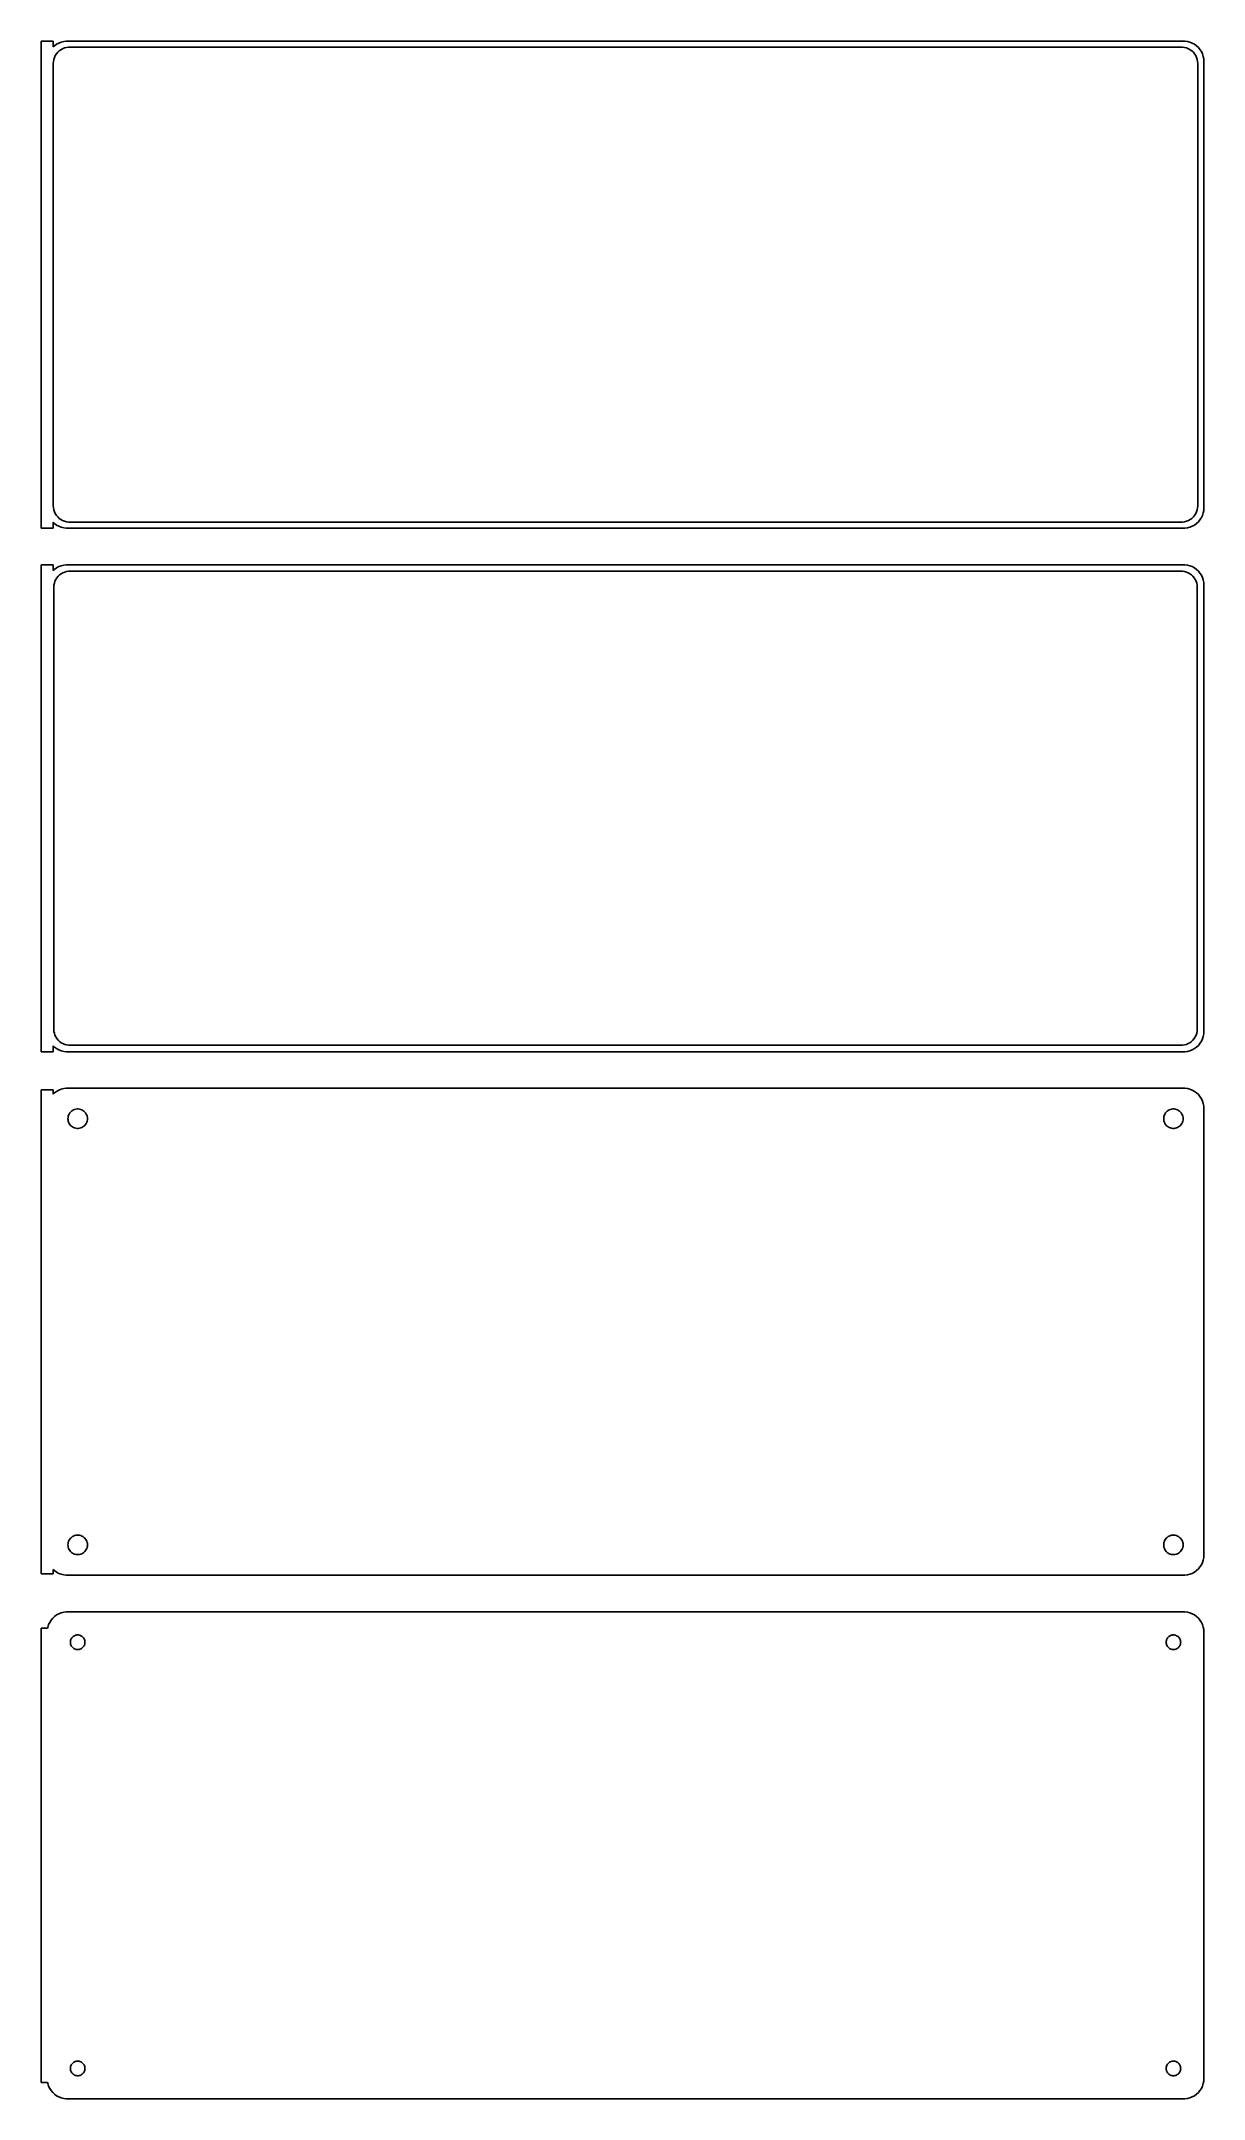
# Model space of a CAD drawing. Header units: metres. Extents: x -144 to 142, y 327 to 834.
import ezdxf

# ---------------------------------------------------------------- set-up
doc = ezdxf.new("R2010")
doc.units = ezdxf.units.M

msp = doc.modelspace()

# ---------------------------------------------------------------- linework, layer by layer
for p, q in [((-141, 833.99), (-144, 833.99)), ((-144, 833.99), (-144, 714.01)), ((-141, 832.559), (-141, 833.99)), ((-140.687, 832.853), (-141, 832.559)), ((-140.179, 833.222), (-140.687, 832.853)), ((-139.629, 833.524), (-140.179, 833.222)), ((-139.916, 831.238), (-139.55, 831.582)), ((-139.045, 833.755), (-139.629, 833.524)), ((-139.55, 831.582), (-139.143, 831.877)), ((-139.143, 831.877), (-138.703, 832.119)), ((-138.437, 833.911), (-139.045, 833.755)), ((-138.703, 832.119), (-138.236, 832.304)), ((-137.814, 833.99), (-138.437, 833.911)), ((-138.236, 832.304), (-137.75, 832.429)), ((137.814, 833.99), (-137.814, 833.99)), ((-137.75, 832.429), (-137.251, 832.492)), ((-137.251, 832.492), (137.251, 832.492)), ((137.251, 832.492), (137.75, 832.429)), ((137.75, 832.429), (138.236, 832.304)), ((138.437, 833.911), (137.814, 833.99)), ((138.236, 832.304), (138.703, 832.119)), ((139.045, 833.755), (138.437, 833.911)), ((138.703, 832.119), (139.143, 831.877)), ((139.629, 833.524), (139.045, 833.755)), ((139.143, 831.877), (139.55, 831.582)), ((139.55, 831.582), (139.916, 831.238)), ((140.179, 833.222), (139.629, 833.524)), ((140.687, 832.853), (140.179, 833.222)), ((141.145, 832.423), (140.687, 832.853)), ((141.545, 831.939), (141.145, 832.423)), ((141.882, 831.409), (141.545, 831.939)), ((-141, 828.5), (-140.968, 829.001)), ((-141, 719.5), (-141, 828.5)), ((-140.968, 829.001), (-140.874, 829.495)), ((-140.874, 829.495), (-140.719, 829.972)), ((-140.719, 829.972), (-140.505, 830.427)), ((-140.505, 830.427), (-140.236, 830.851)), ((-140.236, 830.851), (-139.916, 831.238)), ((139.916, 831.238), (140.236, 830.851)), ((140.236, 830.851), (140.505, 830.427)), ((140.505, 830.427), (140.719, 829.972)), ((140.719, 829.972), (140.874, 829.495)), ((140.874, 829.495), (140.968, 829.001)), ((140.968, 829.001), (141, 828.5)), ((141, 828.5), (141, 719.5)), ((142.149, 830.841), (141.882, 831.409)), ((142.343, 830.243), (142.149, 830.841)), ((142.461, 829.627), (142.343, 830.243)), ((142.5, 829), (142.461, 829.627)), ((142.5, 719), (142.5, 829)), ((-140.968, 718.999), (-141, 719.5)), ((-141, 715.441), (-140.687, 715.147)), ((-141, 714.01), (-141, 715.441)), ((-140.874, 718.505), (-140.968, 718.999)), ((-140.719, 718.028), (-140.874, 718.505)), ((-140.505, 717.573), (-140.719, 718.028)), ((-140.687, 715.147), (-140.179, 714.778)), ((-140.236, 717.149), (-140.505, 717.573)), ((-139.916, 716.762), (-140.236, 717.149)), ((-139.55, 716.418), (-139.916, 716.762)), ((-139.143, 716.123), (-139.55, 716.418)), ((-138.703, 715.881), (-139.143, 716.123)), ((-138.236, 715.696), (-138.703, 715.881)), ((-137.75, 715.571), (-138.236, 715.696)), ((-137.251, 715.508), (-137.75, 715.571)), ((137.251, 715.508), (-137.251, 715.508)), ((137.75, 715.571), (137.251, 715.508)), ((138.236, 715.696), (137.75, 715.571)), ((138.703, 715.881), (138.236, 715.696)), ((139.143, 716.123), (138.703, 715.881)), ((139.55, 716.418), (139.143, 716.123)), ((139.916, 716.762), (139.55, 716.418)), ((140.236, 717.149), (139.916, 716.762)), ((140.179, 714.778), (140.687, 715.147)), ((140.505, 717.573), (140.236, 717.149)), ((140.719, 718.028), (140.505, 717.573)), ((140.687, 715.147), (141.145, 715.577)), ((140.874, 718.505), (140.719, 718.028)), ((140.968, 718.999), (140.874, 718.505)), ((141, 719.5), (140.968, 718.999)), ((141.145, 715.577), (141.545, 716.061)), ((141.545, 716.061), (141.882, 716.591)), ((141.882, 716.591), (142.149, 717.159)), ((142.149, 717.159), (142.343, 717.757)), ((142.343, 717.757), (142.461, 718.373)), ((142.461, 718.373), (142.5, 719)), ((-144, 714.01), (-141, 714.01)), ((-140.179, 714.778), (-139.629, 714.476)), ((-139.629, 714.476), (-139.045, 714.245)), ((-139.045, 714.245), (-138.437, 714.089)), ((-138.437, 714.089), (-137.814, 714.01)), ((-137.814, 714.01), (137.814, 714.01)), ((137.814, 714.01), (138.437, 714.089)), ((138.437, 714.089), (139.045, 714.245)), ((139.045, 714.245), (139.629, 714.476)), ((139.629, 714.476), (140.179, 714.778)), ((-141, 704.99), (-144, 704.99)), ((-144, 704.99), (-144, 585.01)), ((-141, 703.559), (-141, 704.99)), ((-139.045, 704.755), (-139.629, 704.524)), ((-138.437, 704.911), (-139.045, 704.755)), ((-137.814, 704.99), (-138.437, 704.911)), ((137.814, 704.99), (-137.814, 704.99)), ((138.437, 704.911), (137.814, 704.99)), ((139.045, 704.755), (138.437, 704.911)), ((139.629, 704.524), (139.045, 704.755)), ((-140.687, 703.853), (-141, 703.559)), ((-140.873, 699.5), (-140.842, 699.985)), ((-140.842, 699.985), (-140.751, 700.463)), ((-140.751, 700.463), (-140.601, 700.926)), ((-140.179, 704.222), (-140.687, 703.853)), ((-140.601, 700.926), (-140.394, 701.366)), ((-140.394, 701.366), (-140.133, 701.776)), ((-139.629, 704.524), (-140.179, 704.222)), ((-140.133, 701.776), (-139.823, 702.151)), ((-139.823, 702.151), (-139.469, 702.484)), ((-139.469, 702.484), (-139.075, 702.77)), ((-139.075, 702.77), (-138.649, 703.004)), ((-138.649, 703.004), (-138.197, 703.183)), ((-138.197, 703.183), (-137.726, 703.304)), ((-137.726, 703.304), (-137.243, 703.365)), ((-137.243, 703.365), (137.243, 703.365)), ((137.243, 703.365), (137.726, 703.304)), ((137.726, 703.304), (138.197, 703.183)), ((138.197, 703.183), (138.649, 703.004)), ((138.649, 703.004), (139.075, 702.77)), ((139.075, 702.77), (139.469, 702.484)), ((139.469, 702.484), (139.823, 702.151)), ((140.179, 704.222), (139.629, 704.524)), ((139.823, 702.151), (140.133, 701.776)), ((140.133, 701.776), (140.394, 701.366)), ((140.687, 703.853), (140.179, 704.222)), ((140.394, 701.366), (140.601, 700.926)), ((140.601, 700.926), (140.751, 700.463)), ((141.145, 703.423), (140.687, 703.853)), ((140.751, 700.463), (140.842, 699.985)), ((140.842, 699.985), (140.873, 699.5)), ((141.545, 702.939), (141.145, 703.423)), ((141.882, 702.409), (141.545, 702.939)), ((142.149, 701.841), (141.882, 702.409)), ((142.343, 701.243), (142.149, 701.841)), ((142.461, 700.627), (142.343, 701.243)), ((142.5, 700), (142.461, 700.627)), ((142.5, 590), (142.5, 700)), ((-140.873, 590.5), (-140.873, 699.5)), ((140.873, 699.5), (140.873, 590.5)), ((-140.842, 590.015), (-140.873, 590.5)), ((-140.751, 589.537), (-140.842, 590.015)), ((-140.601, 589.074), (-140.751, 589.537)), ((-140.394, 588.634), (-140.601, 589.074)), ((-140.133, 588.224), (-140.394, 588.634)), ((-139.823, 587.849), (-140.133, 588.224)), ((140.133, 588.224), (139.823, 587.849)), ((140.394, 588.634), (140.133, 588.224)), ((140.601, 589.074), (140.394, 588.634)), ((140.751, 589.537), (140.601, 589.074)), ((140.842, 590.015), (140.751, 589.537)), ((140.873, 590.5), (140.842, 590.015)), ((141.882, 587.591), (142.149, 588.159)), ((142.149, 588.159), (142.343, 588.757)), ((142.343, 588.757), (142.461, 589.373)), ((142.461, 589.373), (142.5, 590)), ((-144, 585.01), (-141, 585.01)), ((-141, 586.441), (-140.687, 586.147)), ((-141, 585.01), (-141, 586.441)), ((-140.687, 586.147), (-140.179, 585.778)), ((-140.179, 585.778), (-139.629, 585.476)), ((-139.469, 587.516), (-139.823, 587.849)), ((-139.629, 585.476), (-139.045, 585.245)), ((-139.075, 587.23), (-139.469, 587.516)), ((-138.649, 586.996), (-139.075, 587.23)), ((-139.045, 585.245), (-138.437, 585.089)), ((-138.197, 586.817), (-138.649, 586.996)), ((-138.437, 585.089), (-137.814, 585.01)), ((-137.726, 586.696), (-138.197, 586.817)), ((-137.814, 585.01), (137.814, 585.01)), ((-137.243, 586.635), (-137.726, 586.696)), ((137.243, 586.635), (-137.243, 586.635)), ((137.726, 586.696), (137.243, 586.635)), ((138.197, 586.817), (137.726, 586.696)), ((137.814, 585.01), (138.437, 585.089)), ((138.649, 586.996), (138.197, 586.817)), ((138.437, 585.089), (139.045, 585.245)), ((139.075, 587.23), (138.649, 586.996)), ((139.045, 585.245), (139.629, 585.476)), ((139.469, 587.516), (139.075, 587.23)), ((139.823, 587.849), (139.469, 587.516)), ((139.629, 585.476), (140.179, 585.778)), ((140.179, 585.778), (140.687, 586.147)), ((140.687, 586.147), (141.145, 586.577)), ((141.145, 586.577), (141.545, 587.061)), ((141.545, 587.061), (141.882, 587.591)), ((-141, 575.615), (-144, 575.615)), ((-144, 575.615), (-144, 456.385)), ((-141, 574.559), (-141, 575.615)), ((-140.687, 574.853), (-141, 574.559)), ((-140.179, 575.222), (-140.687, 574.853)), ((-139.629, 575.524), (-140.179, 575.222)), ((-139.045, 575.755), (-139.629, 575.524)), ((-138.437, 575.911), (-139.045, 575.755)), ((-137.814, 575.99), (-138.437, 575.911)), ((137.814, 575.99), (-137.814, 575.99)), ((138.437, 575.911), (137.814, 575.99)), ((139.045, 575.755), (138.437, 575.911)), ((139.629, 575.524), (139.045, 575.755)), ((140.179, 575.222), (139.629, 575.524)), ((140.687, 574.853), (140.179, 575.222)), ((141.145, 574.423), (140.687, 574.853)), ((141.545, 573.939), (141.145, 574.423)), ((141.882, 573.409), (141.545, 573.939)), ((142.149, 572.841), (141.882, 573.409)), ((-137.4, 568.5), (-137.381, 568.801)), ((-137.381, 568.199), (-137.4, 568.5)), ((-137.381, 568.801), (-137.325, 569.097)), ((-137.325, 567.903), (-137.381, 568.199)), ((-137.325, 569.097), (-137.231, 569.383)), ((-137.231, 567.617), (-137.325, 567.903)), ((-137.231, 569.383), (-137.103, 569.656)), ((-137.103, 569.656), (-136.942, 569.911)), ((-136.942, 569.911), (-136.75, 570.143)), ((-136.75, 570.143), (-136.53, 570.349)), ((-136.53, 570.349), (-136.286, 570.526)), ((-136.286, 570.526), (-136.022, 570.672)), ((-136.022, 570.672), (-135.742, 570.783)), ((-135.742, 570.783), (-135.45, 570.857)), ((-135.45, 570.857), (-135.151, 570.895)), ((-135.151, 570.895), (-134.849, 570.895)), ((-134.849, 570.895), (-134.55, 570.857)), ((-134.55, 570.857), (-134.258, 570.783)), ((-134.258, 570.783), (-133.978, 570.672)), ((-133.978, 570.672), (-133.714, 570.526)), ((-133.714, 570.526), (-133.47, 570.349)), ((-133.47, 570.349), (-133.25, 570.143)), ((-133.25, 570.143), (-133.058, 569.911)), ((-133.058, 569.911), (-132.897, 569.656)), ((-132.897, 569.656), (-132.769, 569.383)), ((-132.769, 569.383), (-132.675, 569.097)), ((-132.675, 567.903), (-132.769, 567.617)), ((-132.675, 569.097), (-132.619, 568.801)), ((-132.619, 568.199), (-132.675, 567.903)), ((-132.619, 568.801), (-132.6, 568.5)), ((-132.6, 568.5), (-132.619, 568.199)), ((132.6, 568.5), (132.619, 568.801)), ((132.619, 568.199), (132.6, 568.5)), ((132.619, 568.801), (132.675, 569.097)), ((132.675, 567.903), (132.619, 568.199)), ((132.675, 569.097), (132.769, 569.383)), ((132.769, 567.617), (132.675, 567.903)), ((132.769, 569.383), (132.897, 569.656)), ((132.897, 569.656), (133.058, 569.911)), ((133.058, 569.911), (133.25, 570.143)), ((133.25, 570.143), (133.47, 570.349)), ((133.47, 570.349), (133.714, 570.526)), ((133.714, 570.526), (133.978, 570.672)), ((133.978, 570.672), (134.258, 570.783)), ((134.258, 570.783), (134.55, 570.857)), ((134.55, 570.857), (134.849, 570.895)), ((134.849, 570.895), (135.151, 570.895)), ((135.151, 570.895), (135.45, 570.857)), ((135.45, 570.857), (135.742, 570.783)), ((135.742, 570.783), (136.022, 570.672)), ((136.022, 570.672), (136.286, 570.526)), ((136.286, 570.526), (136.53, 570.349)), ((136.53, 570.349), (136.75, 570.143)), ((136.75, 570.143), (136.942, 569.911)), ((136.942, 569.911), (137.103, 569.656)), ((137.103, 569.656), (137.231, 569.383)), ((137.231, 569.383), (137.325, 569.097)), ((137.325, 567.903), (137.231, 567.617)), ((137.325, 569.097), (137.381, 568.801)), ((137.381, 568.199), (137.325, 567.903)), ((137.381, 568.801), (137.4, 568.5)), ((137.4, 568.5), (137.381, 568.199)), ((142.343, 572.243), (142.149, 572.841)), ((142.461, 571.627), (142.343, 572.243)), ((142.5, 571), (142.461, 571.627)), ((142.5, 461), (142.5, 571)), ((-137.103, 567.344), (-137.231, 567.617)), ((-136.942, 567.089), (-137.103, 567.344)), ((-136.75, 566.857), (-136.942, 567.089)), ((-136.53, 566.651), (-136.75, 566.857)), ((-136.286, 566.474), (-136.53, 566.651)), ((-136.022, 566.328), (-136.286, 566.474)), ((-135.742, 566.217), (-136.022, 566.328)), ((-135.45, 566.143), (-135.742, 566.217)), ((-135.151, 566.105), (-135.45, 566.143)), ((-134.849, 566.105), (-135.151, 566.105)), ((-134.55, 566.143), (-134.849, 566.105)), ((-134.258, 566.217), (-134.55, 566.143)), ((-133.978, 566.328), (-134.258, 566.217)), ((-133.714, 566.474), (-133.978, 566.328)), ((-133.47, 566.651), (-133.714, 566.474)), ((-133.25, 566.857), (-133.47, 566.651)), ((-133.058, 567.089), (-133.25, 566.857)), ((-132.897, 567.344), (-133.058, 567.089)), ((-132.769, 567.617), (-132.897, 567.344)), ((132.897, 567.344), (132.769, 567.617)), ((133.058, 567.089), (132.897, 567.344)), ((133.25, 566.857), (133.058, 567.089)), ((133.47, 566.651), (133.25, 566.857)), ((133.714, 566.474), (133.47, 566.651)), ((133.978, 566.328), (133.714, 566.474)), ((134.258, 566.217), (133.978, 566.328)), ((134.55, 566.143), (134.258, 566.217)), ((134.849, 566.105), (134.55, 566.143)), ((135.151, 566.105), (134.849, 566.105)), ((135.45, 566.143), (135.151, 566.105)), ((135.742, 566.217), (135.45, 566.143)), ((136.022, 566.328), (135.742, 566.217)), ((136.286, 566.474), (136.022, 566.328)), ((136.53, 566.651), (136.286, 566.474)), ((136.75, 566.857), (136.53, 566.651)), ((136.942, 567.089), (136.75, 566.857)), ((137.103, 567.344), (136.942, 567.089)), ((137.231, 567.617), (137.103, 567.344)), ((-137.4, 463.5), (-137.381, 463.801)), ((-137.381, 463.199), (-137.4, 463.5)), ((-137.381, 463.801), (-137.325, 464.097)), ((-137.325, 462.903), (-137.381, 463.199)), ((-137.325, 464.097), (-137.231, 464.383)), ((-137.231, 462.617), (-137.325, 462.903)), ((-137.231, 464.383), (-137.103, 464.656)), ((-137.103, 462.344), (-137.231, 462.617)), ((-137.103, 464.656), (-136.942, 464.911)), ((-136.942, 462.089), (-137.103, 462.344)), ((-136.942, 464.911), (-136.75, 465.143)), ((-136.75, 461.857), (-136.942, 462.089)), ((-136.75, 465.143), (-136.53, 465.349)), ((-136.53, 461.651), (-136.75, 461.857)), ((-136.53, 465.349), (-136.286, 465.526)), ((-136.286, 461.474), (-136.53, 461.651)), ((-136.286, 465.526), (-136.022, 465.672)), ((-136.022, 461.328), (-136.286, 461.474)), ((-136.022, 465.672), (-135.742, 465.783)), ((-135.742, 465.783), (-135.45, 465.857)), ((-135.45, 465.857), (-135.151, 465.895)), ((-135.151, 465.895), (-134.849, 465.895)), ((-134.849, 465.895), (-134.55, 465.857)), ((-134.55, 465.857), (-134.258, 465.783)), ((-134.258, 465.783), (-133.978, 465.672)), ((-133.978, 465.672), (-133.714, 465.526)), ((-133.714, 461.474), (-133.978, 461.328)), ((-133.714, 465.526), (-133.47, 465.349)), ((-133.47, 461.651), (-133.714, 461.474)), ((-133.47, 465.349), (-133.25, 465.143)), ((-133.25, 461.857), (-133.47, 461.651)), ((-133.25, 465.143), (-133.058, 464.911)), ((-133.058, 462.089), (-133.25, 461.857)), ((-133.058, 464.911), (-132.897, 464.656)), ((-132.897, 462.344), (-133.058, 462.089)), ((-132.897, 464.656), (-132.769, 464.383)), ((-132.769, 462.617), (-132.897, 462.344)), ((-132.769, 464.383), (-132.675, 464.097)), ((-132.675, 462.903), (-132.769, 462.617)), ((-132.675, 464.097), (-132.619, 463.801)), ((-132.619, 463.199), (-132.675, 462.903)), ((-132.619, 463.801), (-132.6, 463.5)), ((-132.6, 463.5), (-132.619, 463.199)), ((132.6, 463.5), (132.619, 463.801)), ((132.619, 463.199), (132.6, 463.5)), ((132.619, 463.801), (132.675, 464.097)), ((132.675, 462.903), (132.619, 463.199)), ((132.675, 464.097), (132.769, 464.383)), ((132.769, 462.617), (132.675, 462.903)), ((132.769, 464.383), (132.897, 464.656)), ((132.897, 462.344), (132.769, 462.617)), ((132.897, 464.656), (133.058, 464.911)), ((133.058, 462.089), (132.897, 462.344)), ((133.058, 464.911), (133.25, 465.143)), ((133.25, 461.857), (133.058, 462.089)), ((133.25, 465.143), (133.47, 465.349)), ((133.47, 461.651), (133.25, 461.857)), ((133.47, 465.349), (133.714, 465.526)), ((133.714, 461.474), (133.47, 461.651)), ((133.714, 465.526), (133.978, 465.672)), ((133.978, 461.328), (133.714, 461.474)), ((133.978, 465.672), (134.258, 465.783)), ((134.258, 465.783), (134.55, 465.857)), ((134.55, 465.857), (134.849, 465.895)), ((134.849, 465.895), (135.151, 465.895)), ((135.151, 465.895), (135.45, 465.857)), ((135.45, 465.857), (135.742, 465.783)), ((135.742, 465.783), (136.022, 465.672)), ((136.022, 465.672), (136.286, 465.526)), ((136.286, 461.474), (136.022, 461.328)), ((136.286, 465.526), (136.53, 465.349)), ((136.53, 461.651), (136.286, 461.474)), ((136.53, 465.349), (136.75, 465.143)), ((136.75, 461.857), (136.53, 461.651)), ((136.75, 465.143), (136.942, 464.911)), ((136.942, 462.089), (136.75, 461.857)), ((136.942, 464.911), (137.103, 464.656)), ((137.103, 462.344), (136.942, 462.089)), ((137.103, 464.656), (137.231, 464.383)), ((137.231, 462.617), (137.103, 462.344)), ((137.231, 464.383), (137.325, 464.097)), ((137.325, 462.903), (137.231, 462.617)), ((137.325, 464.097), (137.381, 463.801)), ((137.381, 463.199), (137.325, 462.903)), ((137.381, 463.801), (137.4, 463.5)), ((137.4, 463.5), (137.381, 463.199)), ((-144, 456.385), (-141, 456.385)), ((-141, 456.385), (-141, 457.441)), ((-141, 457.441), (-140.687, 457.147)), ((-140.687, 457.147), (-140.179, 456.778)), ((-140.179, 456.778), (-139.629, 456.476)), ((-139.629, 456.476), (-139.045, 456.245)), ((-135.742, 461.217), (-136.022, 461.328)), ((-135.45, 461.143), (-135.742, 461.217)), ((-135.151, 461.105), (-135.45, 461.143)), ((-134.849, 461.105), (-135.151, 461.105)), ((-134.55, 461.143), (-134.849, 461.105)), ((-134.258, 461.217), (-134.55, 461.143)), ((-133.978, 461.328), (-134.258, 461.217)), ((134.258, 461.217), (133.978, 461.328)), ((134.55, 461.143), (134.258, 461.217)), ((134.849, 461.105), (134.55, 461.143)), ((135.151, 461.105), (134.849, 461.105)), ((135.45, 461.143), (135.151, 461.105)), ((135.742, 461.217), (135.45, 461.143)), ((136.022, 461.328), (135.742, 461.217)), ((139.045, 456.245), (139.629, 456.476)), ((139.629, 456.476), (140.179, 456.778)), ((140.179, 456.778), (140.687, 457.147)), ((140.687, 457.147), (141.145, 457.577)), ((141.145, 457.577), (141.545, 458.061)), ((141.545, 458.061), (141.882, 458.591)), ((141.882, 458.591), (142.149, 459.159)), ((142.149, 459.159), (142.343, 459.757)), ((142.343, 459.757), (142.461, 460.373)), ((142.461, 460.373), (142.5, 461)), ((-139.045, 456.245), (-138.437, 456.089)), ((-138.437, 456.089), (-137.814, 456.01)), ((-137.814, 456.01), (137.814, 456.01)), ((137.814, 456.01), (138.437, 456.089)), ((138.437, 456.089), (139.045, 456.245)), ((-140.179, 446.222), (-140.687, 445.853)), ((-139.629, 446.524), (-140.179, 446.222)), ((-139.045, 446.755), (-139.629, 446.524)), ((-138.437, 446.911), (-139.045, 446.755)), ((-137.814, 446.99), (-138.437, 446.911)), ((137.814, 446.99), (-137.814, 446.99)), ((138.437, 446.911), (137.814, 446.99)), ((139.045, 446.755), (138.437, 446.911)), ((139.629, 446.524), (139.045, 446.755)), ((140.179, 446.222), (139.629, 446.524)), ((140.687, 445.853), (140.179, 446.222)), ((-142.4, 442.944), (-144, 442.944)), ((-144, 442.944), (-144, 331.056)), ((-142.343, 443.243), (-142.4, 442.944)), ((-142.149, 443.841), (-142.343, 443.243)), ((-141.882, 444.409), (-142.149, 443.841)), ((-141.545, 444.939), (-141.882, 444.409)), ((-141.145, 445.423), (-141.545, 444.939)), ((-140.687, 445.853), (-141.145, 445.423)), ((-135.964, 441.02), (-135.766, 441.129)), ((-135.766, 441.129), (-135.556, 441.212)), ((-135.556, 441.212), (-135.337, 441.268)), ((-135.337, 441.268), (-135.113, 441.296)), ((-135.113, 441.296), (-134.887, 441.296)), ((-134.887, 441.296), (-134.663, 441.268)), ((-134.663, 441.268), (-134.444, 441.212)), ((-134.444, 441.212), (-134.234, 441.129)), ((-134.234, 441.129), (-134.036, 441.02)), ((134.036, 441.02), (134.234, 441.129)), ((134.234, 441.129), (134.444, 441.212)), ((134.444, 441.212), (134.663, 441.268)), ((134.663, 441.268), (134.887, 441.296)), ((134.887, 441.296), (135.113, 441.296)), ((135.113, 441.296), (135.337, 441.268)), ((135.337, 441.268), (135.556, 441.212)), ((135.556, 441.212), (135.766, 441.129)), ((135.766, 441.129), (135.964, 441.02)), ((141.145, 445.423), (140.687, 445.853)), ((141.545, 444.939), (141.145, 445.423)), ((141.882, 444.409), (141.545, 444.939)), ((142.149, 443.841), (141.882, 444.409)), ((142.343, 443.243), (142.149, 443.841)), ((142.461, 442.627), (142.343, 443.243)), ((142.5, 442), (142.461, 442.627)), ((142.5, 332), (142.5, 442)), ((-136.8, 439.5), (-136.786, 439.726)), ((-136.786, 439.274), (-136.8, 439.5)), ((-136.786, 439.726), (-136.743, 439.948)), ((-136.743, 439.052), (-136.786, 439.274)), ((-136.743, 439.948), (-136.674, 440.163)), ((-136.674, 438.837), (-136.743, 439.052)), ((-136.674, 440.163), (-136.577, 440.367)), ((-136.577, 438.633), (-136.674, 438.837)), ((-136.577, 440.367), (-136.456, 440.558)), ((-136.456, 438.442), (-136.577, 438.633)), ((-136.456, 440.558), (-136.312, 440.732)), ((-136.312, 438.268), (-136.456, 438.442)), ((-136.312, 440.732), (-136.147, 440.887)), ((-136.147, 438.113), (-136.312, 438.268)), ((-136.147, 440.887), (-135.964, 441.02)), ((-135.964, 437.98), (-136.147, 438.113)), ((-135.766, 437.871), (-135.964, 437.98)), ((-135.556, 437.788), (-135.766, 437.871)), ((-135.337, 437.732), (-135.556, 437.788)), ((-135.113, 437.704), (-135.337, 437.732)), ((-134.887, 437.704), (-135.113, 437.704)), ((-134.663, 437.732), (-134.887, 437.704)), ((-134.444, 437.788), (-134.663, 437.732)), ((-134.234, 437.871), (-134.444, 437.788)), ((-134.036, 437.98), (-134.234, 437.871)), ((-134.036, 441.02), (-133.853, 440.887)), ((-133.853, 438.113), (-134.036, 437.98)), ((-133.853, 440.887), (-133.688, 440.732)), ((-133.688, 438.268), (-133.853, 438.113)), ((-133.688, 440.732), (-133.544, 440.558)), ((-133.544, 438.442), (-133.688, 438.268)), ((-133.544, 440.558), (-133.423, 440.367)), ((-133.423, 438.633), (-133.544, 438.442)), ((-133.423, 440.367), (-133.326, 440.163)), ((-133.326, 438.837), (-133.423, 438.633)), ((-133.326, 440.163), (-133.257, 439.948)), ((-133.257, 439.052), (-133.326, 438.837)), ((-133.257, 439.948), (-133.214, 439.726)), ((-133.214, 439.274), (-133.257, 439.052)), ((-133.214, 439.726), (-133.2, 439.5)), ((-133.2, 439.5), (-133.214, 439.274)), ((133.2, 439.5), (133.214, 439.726)), ((133.214, 439.274), (133.2, 439.5)), ((133.214, 439.726), (133.257, 439.948)), ((133.257, 439.052), (133.214, 439.274)), ((133.257, 439.948), (133.326, 440.163)), ((133.326, 438.837), (133.257, 439.052)), ((133.326, 440.163), (133.423, 440.367)), ((133.423, 438.633), (133.326, 438.837)), ((133.423, 440.367), (133.544, 440.558)), ((133.544, 438.442), (133.423, 438.633)), ((133.544, 440.558), (133.688, 440.732)), ((133.688, 438.268), (133.544, 438.442)), ((133.688, 440.732), (133.853, 440.887)), ((133.853, 438.113), (133.688, 438.268)), ((133.853, 440.887), (134.036, 441.02)), ((134.036, 437.98), (133.853, 438.113)), ((134.234, 437.871), (134.036, 437.98)), ((134.444, 437.788), (134.234, 437.871)), ((134.663, 437.732), (134.444, 437.788)), ((134.887, 437.704), (134.663, 437.732)), ((135.113, 437.704), (134.887, 437.704)), ((135.337, 437.732), (135.113, 437.704)), ((135.556, 437.788), (135.337, 437.732)), ((135.766, 437.871), (135.556, 437.788)), ((135.964, 437.98), (135.766, 437.871)), ((135.964, 441.02), (136.147, 440.887)), ((136.147, 438.113), (135.964, 437.98)), ((136.147, 440.887), (136.312, 440.732)), ((136.312, 438.268), (136.147, 438.113)), ((136.312, 440.732), (136.456, 440.558)), ((136.456, 438.442), (136.312, 438.268)), ((136.456, 440.558), (136.577, 440.367)), ((136.577, 438.633), (136.456, 438.442)), ((136.577, 440.367), (136.674, 440.163)), ((136.674, 438.837), (136.577, 438.633)), ((136.674, 440.163), (136.743, 439.948)), ((136.743, 439.052), (136.674, 438.837)), ((136.743, 439.948), (136.786, 439.726)), ((136.786, 439.274), (136.743, 439.052)), ((136.786, 439.726), (136.8, 439.5)), ((136.8, 439.5), (136.786, 439.274)), ((-136.8, 334.5), (-136.786, 334.726)), ((-136.786, 334.726), (-136.743, 334.948)), ((-136.743, 334.948), (-136.674, 335.163)), ((-136.674, 335.163), (-136.577, 335.367)), ((-136.577, 335.367), (-136.456, 335.558)), ((-136.456, 335.558), (-136.312, 335.732)), ((-136.312, 335.732), (-136.147, 335.887)), ((-136.147, 335.887), (-135.964, 336.02)), ((-135.964, 336.02), (-135.766, 336.129)), ((-135.766, 336.129), (-135.556, 336.212)), ((-135.556, 336.212), (-135.337, 336.268)), ((-135.337, 336.268), (-135.113, 336.296)), ((-135.113, 336.296), (-134.887, 336.296)), ((-134.887, 336.296), (-134.663, 336.268)), ((-134.663, 336.268), (-134.444, 336.212)), ((-134.444, 336.212), (-134.234, 336.129)), ((-134.234, 336.129), (-134.036, 336.02)), ((-134.036, 336.02), (-133.853, 335.887)), ((-133.853, 335.887), (-133.688, 335.732)), ((-133.688, 335.732), (-133.544, 335.558)), ((-133.544, 335.558), (-133.423, 335.367)), ((-133.423, 335.367), (-133.326, 335.163)), ((-133.326, 335.163), (-133.257, 334.948)), ((-133.257, 334.948), (-133.214, 334.726)), ((-133.214, 334.726), (-133.2, 334.5)), ((133.2, 334.5), (133.214, 334.726)), ((133.214, 334.726), (133.257, 334.948)), ((133.257, 334.948), (133.326, 335.163)), ((133.326, 335.163), (133.423, 335.367)), ((133.423, 335.367), (133.544, 335.558)), ((133.544, 335.558), (133.688, 335.732)), ((133.688, 335.732), (133.853, 335.887)), ((133.853, 335.887), (134.036, 336.02)), ((134.036, 336.02), (134.234, 336.129)), ((134.234, 336.129), (134.444, 336.212)), ((134.444, 336.212), (134.663, 336.268)), ((134.663, 336.268), (134.887, 336.296)), ((134.887, 336.296), (135.113, 336.296)), ((135.113, 336.296), (135.337, 336.268)), ((135.337, 336.268), (135.556, 336.212)), ((135.556, 336.212), (135.766, 336.129)), ((135.766, 336.129), (135.964, 336.02)), ((135.964, 336.02), (136.147, 335.887)), ((136.147, 335.887), (136.312, 335.732)), ((136.312, 335.732), (136.456, 335.558)), ((136.456, 335.558), (136.577, 335.367)), ((136.577, 335.367), (136.674, 335.163)), ((136.674, 335.163), (136.743, 334.948)), ((136.743, 334.948), (136.786, 334.726)), ((136.786, 334.726), (136.8, 334.5)), ((-144, 331.056), (-142.4, 331.056)), ((-142.4, 331.056), (-142.343, 330.757)), ((-142.343, 330.757), (-142.149, 330.159)), ((-142.149, 330.159), (-141.882, 329.591)), ((-141.882, 329.591), (-141.545, 329.061)), ((-136.786, 334.274), (-136.8, 334.5)), ((-136.743, 334.052), (-136.786, 334.274)), ((-136.674, 333.837), (-136.743, 334.052)), ((-136.577, 333.633), (-136.674, 333.837)), ((-136.456, 333.442), (-136.577, 333.633)), ((-136.312, 333.268), (-136.456, 333.442)), ((-136.147, 333.113), (-136.312, 333.268)), ((-135.964, 332.98), (-136.147, 333.113)), ((-135.766, 332.871), (-135.964, 332.98)), ((-135.556, 332.788), (-135.766, 332.871)), ((-135.337, 332.732), (-135.556, 332.788)), ((-135.113, 332.704), (-135.337, 332.732)), ((-134.887, 332.704), (-135.113, 332.704)), ((-134.663, 332.732), (-134.887, 332.704)), ((-134.444, 332.788), (-134.663, 332.732)), ((-134.234, 332.871), (-134.444, 332.788)), ((-134.036, 332.98), (-134.234, 332.871)), ((-133.853, 333.113), (-134.036, 332.98)), ((-133.688, 333.268), (-133.853, 333.113)), ((-133.544, 333.442), (-133.688, 333.268)), ((-133.423, 333.633), (-133.544, 333.442)), ((-133.326, 333.837), (-133.423, 333.633)), ((-133.257, 334.052), (-133.326, 333.837)), ((-133.214, 334.274), (-133.257, 334.052)), ((-133.2, 334.5), (-133.214, 334.274)), ((133.214, 334.274), (133.2, 334.5)), ((133.257, 334.052), (133.214, 334.274)), ((133.326, 333.837), (133.257, 334.052)), ((133.423, 333.633), (133.326, 333.837)), ((133.544, 333.442), (133.423, 333.633)), ((133.688, 333.268), (133.544, 333.442)), ((133.853, 333.113), (133.688, 333.268)), ((134.036, 332.98), (133.853, 333.113)), ((134.234, 332.871), (134.036, 332.98)), ((134.444, 332.788), (134.234, 332.871)), ((134.663, 332.732), (134.444, 332.788)), ((134.887, 332.704), (134.663, 332.732)), ((135.113, 332.704), (134.887, 332.704)), ((135.337, 332.732), (135.113, 332.704)), ((135.556, 332.788), (135.337, 332.732)), ((135.766, 332.871), (135.556, 332.788)), ((135.964, 332.98), (135.766, 332.871)), ((136.147, 333.113), (135.964, 332.98)), ((136.312, 333.268), (136.147, 333.113)), ((136.456, 333.442), (136.312, 333.268)), ((136.577, 333.633), (136.456, 333.442)), ((136.674, 333.837), (136.577, 333.633)), ((136.743, 334.052), (136.674, 333.837)), ((136.786, 334.274), (136.743, 334.052)), ((136.8, 334.5), (136.786, 334.274)), ((141.545, 329.061), (141.882, 329.591)), ((141.882, 329.591), (142.149, 330.159)), ((142.149, 330.159), (142.343, 330.757)), ((142.343, 330.757), (142.461, 331.373)), ((142.461, 331.373), (142.5, 332)), ((-141.545, 329.061), (-141.145, 328.577)), ((-141.145, 328.577), (-140.687, 328.147)), ((-140.687, 328.147), (-140.179, 327.778)), ((-140.179, 327.778), (-139.629, 327.476)), ((-139.629, 327.476), (-139.045, 327.245)), ((-139.045, 327.245), (-138.437, 327.089)), ((-138.437, 327.089), (-137.814, 327.01)), ((-137.814, 327.01), (137.814, 327.01)), ((137.814, 327.01), (138.437, 327.089)), ((138.437, 327.089), (139.045, 327.245)), ((139.045, 327.245), (139.629, 327.476)), ((139.629, 327.476), (140.179, 327.778)), ((140.179, 327.778), (140.687, 328.147)), ((140.687, 328.147), (141.145, 328.577)), ((141.145, 328.577), (141.545, 329.061))]:
    msp.add_line(p, q)

doc.saveas('drawing.dxf')
